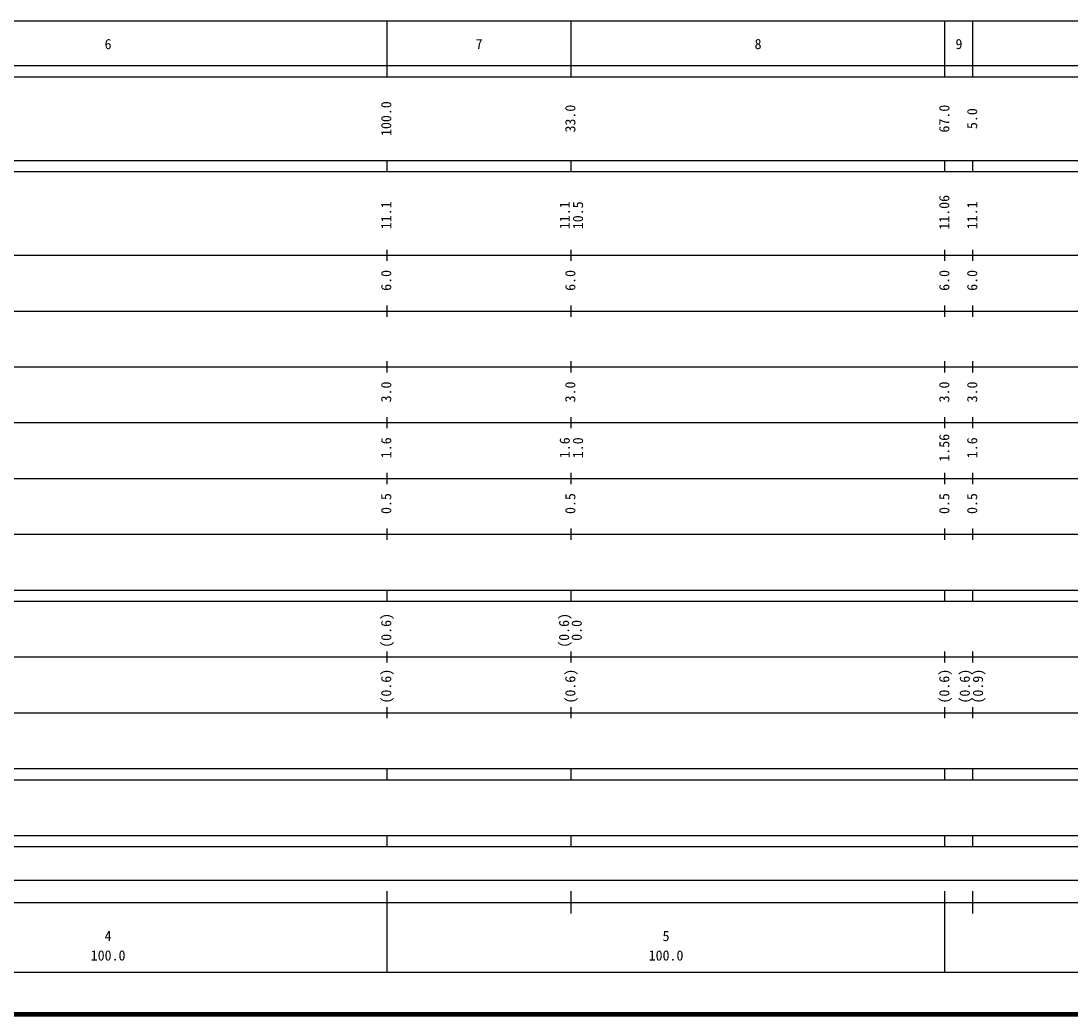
# Model space of a CAD drawing. Units: millimetres on the paper, enlarged 1000 times. Extents: x 40000 to 680000, y 20000 to 380000.
# Drawn here: x 302390 to 490585, y 20000 to 198000 of the extents above; entities that cross this region are included whole.
import ezdxf
from ezdxf.enums import TextEntityAlignment as Align

# ---------------------------------------------------------------- set-up
doc = ezdxf.new("R2010")
doc.units = ezdxf.units.MM
doc.header["$LTSCALE"] = 1000
doc.layers.add('M-TTL', color=2, linetype='Continuous', lineweight=140)
doc.layers.add('M-TTL-BAND', color=7, linetype='Continuous', lineweight=25)
doc.styles.add('ＭＳ ゴシック', font='')
doc.styles.get('ＭＳ ゴシック').set_extended_font_data('MS Gothic')

msp = doc.modelspace()

# ---------------------------------------------------------------- linework, layer by layer
at = {"layer": 'M-TTL'}
msp.add_line((40000, 20000), (680000, 20000), dxfattribs=at)
at = {"layer": 'M-TTL-BAND'}
for p, q in [((68000, 198000), (579000, 198000)), ((368000, 188000), (368000, 198000)), ((401000, 188000), (401000, 198000)), ((468000, 188000), (468000, 198000)), ((473000, 188000), (473000, 198000)), ((40000, 190000), (579000, 190000)), ((40000, 188000), (579000, 188000)), ((40000, 173000), (579000, 173000)), ((368000, 171000), (368000, 173000)), ((401000, 171000), (401000, 173000)), ((468000, 171000), (468000, 173000)), ((473000, 171000), (473000, 173000)), ((40000, 171000), (579000, 171000)), ((368000, 155000), (368000, 157000)), ((401000, 155000), (401000, 157000)), ((468000, 155000), (468000, 157000)), ((473000, 155000), (473000, 157000)), ((40000, 156000), (579000, 156000)), ((368000, 145000), (368000, 147000)), ((401000, 145000), (401000, 147000)), ((468000, 145000), (468000, 147000)), ((473000, 145000), (473000, 147000)), ((46000, 146000), (579000, 146000)), ((52000, 136000), (579000, 136000)), ((368000, 135000), (368000, 137000)), ((401000, 135000), (401000, 137000)), ((468000, 135000), (468000, 137000)), ((473000, 135000), (473000, 137000)), ((368000, 125000), (368000, 127000)), ((401000, 125000), (401000, 127000)), ((468000, 125000), (468000, 127000)), ((473000, 125000), (473000, 127000)), ((46000, 126000), (579000, 126000)), ((368000, 115000), (368000, 117000)), ((401000, 115000), (401000, 117000)), ((468000, 115000), (468000, 117000)), ((473000, 115000), (473000, 117000)), ((52000, 116000), (579000, 116000)), ((46000, 106000), (579000, 106000)), ((368000, 105000), (368000, 107000)), ((401000, 105000), (401000, 107000)), ((468000, 105000), (468000, 107000)), ((473000, 105000), (473000, 107000)), ((40000, 96000), (579000, 96000)), ((368000, 94000), (368000, 96000)), ((401000, 94000), (401000, 96000)), ((468000, 94000), (468000, 96000)), ((473000, 94000), (473000, 96000)), ((40000, 94000), (579000, 94000)), ((368000, 83000), (368000, 85000)), ((401000, 83000), (401000, 85000)), ((468000, 83000), (468000, 85000)), ((473000, 83000), (473000, 85000)), ((49000, 84000), (579000, 84000)), ((40000, 74000), (579000, 74000)), ((368000, 73000), (368000, 75000)), ((401000, 73000), (401000, 75000)), ((468000, 73000), (468000, 75000)), ((473000, 73000), (473000, 75000)), ((40000, 64000), (579000, 64000)), ((368000, 62000), (368000, 64000)), ((401000, 62000), (401000, 64000)), ((468000, 62000), (468000, 64000)), ((473000, 62000), (473000, 64000)), ((40000, 62000), (579000, 62000)), ((40000, 52000), (579000, 52000)), ((368000, 50000), (368000, 52000)), ((401000, 50000), (401000, 52000)), ((468000, 50000), (468000, 52000)), ((473000, 50000), (473000, 52000)), ((40000, 50000), (579000, 50000)), ((71000, 44000), (565000, 44000)), ((368000, 27500), (368000, 42000)), ((401000, 38000), (401000, 42000)), ((468000, 27500), (468000, 42000)), ((473000, 38000), (473000, 42000)), ((40000, 40000), (579000, 40000)), ((68000, 27500), (579000, 27500))]:
    msp.add_line(p, q, dxfattribs=at)

# ---------------------------------------------------------------- texts
at = {"layer": 'M-TTL-BAND', "style": 'ＭＳ ゴシック'}
for s, p in [('6', (318000, 192405)), ('7', (384500, 192405)), ('8', (434500, 192405)), ('9', (470500, 192405)), ('4', (318000, 32523)), ('5', (418000, 32523)), ('100.0', (318000, 29033)), ('100.0', (418000, 29033))]:
    msp.add_text(s, height=1833, dxfattribs=at).set_placement(p, align=Align.BOTTOM_CENTER)
for s, p in [('100.0', (369302, 180500)), ('33.0', (402302, 180500)), ('67.0', (469330, 180500)), ('5.0', (474330, 180500)), ('11.06', (469330, 163706)), ('11.1', (369302, 163174)), ('11.1', (401302, 163174)), ('10.5', (403672, 163174)), ('11.1', (474330, 163174)), ('6.0', (369302, 151500)), ('6.0', (402302, 151500)), ('6.0', (469330, 151500)), ('6.0', (474330, 151500)), ('3.0', (369302, 131500)), ('3.0', (402302, 131500)), ('3.0', (469330, 131500)), ('3.0', (474330, 131500)), ('1.6', (369302, 121500)), ('1.6', (401302, 121500)), ('1.0', (403672, 121500)), ('1.56', (469330, 121500)), ('1.6', (474330, 121500)), ('0.5', (369302, 111500)), ('0.5', (402302, 111500)), ('0.5', (469330, 111500)), ('0.5', (474330, 111500)), ('(0.6)', (369302, 88764)), ('(0.6)', (401178, 88764)), ('0.0', (403441, 88764)), ('(0.6)', (369302, 78764)), ('(0.6)', (402302, 78764)), ('(0.6)', (469330, 78764)), ('(0.6)', (473000, 78764)), ('(0.9)', (475370, 78764))]:
    msp.add_text(s, height=1833, rotation=90, dxfattribs=at).set_placement(p, align=Align.BOTTOM_CENTER)

doc.saveas('drawing.dxf')
